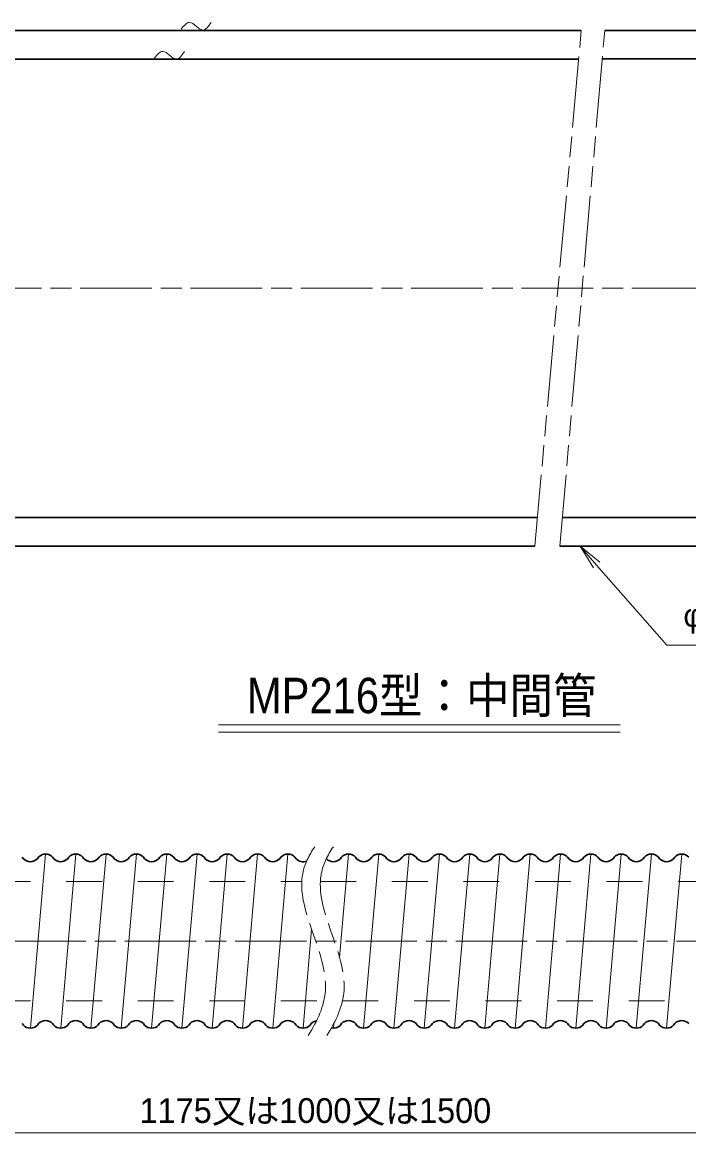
# Model space of a CAD drawing. Units: millimetres at full size, sheet at 1:2.5; details may follow other scales. Extents: x 6058 to 8158, y -37 to 1448.
# Drawn here: x 6418.9 to 6698.3, y 712.7 to 1178.4 of the extents above; entities that cross this region are included whole.
import ezdxf
from ezdxf.enums import TextEntityAlignment as Align

# ---------------------------------------------------------------- set-up
doc = ezdxf.new("R2010")
doc.units = ezdxf.units.MM
doc.header["$LTSCALE"] = 2.5
for name, pattern in [('CHAIN', [18.5, 12, -1.5, 3.5, -1.5]), ('CHAIN_DOUBLE_DASH', [23.5, 12, -1.5, 3.5, -1.5, 3.5, -1.5]), ('DASHED_SPACED', [12, 6, -6])]:
    doc.linetypes.add(name, pattern=pattern)
for name, color, linetype, lineweight in [('1外形線', 7, 'Continuous', 30), ('2細い実線', 3, 'Continuous', 20), ('3隠れ線', 2, 'DASHED_SPACED', 13), ('4中心線', 1, 'CHAIN', 15), ('5想像線', 6, 'CHAIN_DOUBLE_DASH', 13), ('6寸法線', 4, 'Continuous', 13)]:
    doc.layers.add(name, color=color, linetype=linetype, lineweight=lineweight)
doc.styles.add('ＭＳ Ｐゴシック', font='')
doc.styles.get('ＭＳ Ｐゴシック').set_extended_font_data('MS PGothic')

# ---------------------------------------------------------------- blocks, each defined once
blk = doc.blocks.new('open_arrow')
at = {"color": 0, "linetype": 'Continuous', "lineweight": -2}
blk.add_lwpolyline([(7.5, 1.25), (0, 0), (7.5, -1.25)], dxfattribs=at)

msp = doc.modelspace()

# ---------------------------------------------------------------- linework, layer by layer
at = {"layer": '1外形線'}
for p, q in [((6653.263, 1174.998), (6309.65, 1174.998)), ((6653.263, 1174.998), (6309.65, 1174.998)), ((6970.737, 1174.998), (6663.089, 1174.998)), ((6652.182, 1162.998), (6303.128, 1162.902)), ((6662.053, 1163.087), (6977.152, 1163.087)), ((6634.861, 970.701), (6303.128, 970.793)), ((6977.152, 970.606), (6645.305, 970.698)), ((6633.779, 958.698), (6303.128, 958.698)), ((6985.328, 958.698), (6644.26, 958.698)), ((6970.737, 958.698), (6663.089, 958.698)), ((6418.925, 828.267), (6419.406, 827.63)), ((6425.756, 828.267), (6425.275, 827.63)), ((6431.625, 828.267), (6432.106, 827.63)), ((6438.456, 828.267), (6437.975, 827.63)), ((6444.325, 828.267), (6444.806, 827.63)), ((6451.156, 828.267), (6450.675, 827.63)), ((6457.025, 828.267), (6457.506, 827.63)), ((6463.856, 828.267), (6463.375, 827.63)), ((6469.725, 828.267), (6470.206, 827.63)), ((6476.556, 828.267), (6476.075, 827.63)), ((6482.425, 828.267), (6482.906, 827.63)), ((6489.256, 828.267), (6488.775, 827.63)), ((6495.125, 828.267), (6495.606, 827.63)), ((6501.956, 828.267), (6501.475, 827.63)), ((6507.825, 828.267), (6508.306, 827.63)), ((6514.656, 828.267), (6514.175, 827.63)), ((6520.525, 828.267), (6521.006, 827.63)), ((6527.356, 828.267), (6526.875, 827.63)), ((6533.225, 828.267), (6533.706, 827.63)), ((6552.756, 828.267), (6552.275, 827.63)), ((6558.625, 828.267), (6559.106, 827.63)), ((6565.456, 828.267), (6564.975, 827.63)), ((6571.325, 828.267), (6571.806, 827.63)), ((6578.156, 828.267), (6577.675, 827.63)), ((6584.025, 828.267), (6584.506, 827.63)), ((6590.856, 828.267), (6590.375, 827.63)), ((6596.725, 828.267), (6597.206, 827.63)), ((6603.556, 828.267), (6603.075, 827.63)), ((6609.425, 828.267), (6609.906, 827.63)), ((6616.256, 828.267), (6615.775, 827.63)), ((6622.125, 828.267), (6622.606, 827.63)), ((6628.956, 828.267), (6628.475, 827.63)), ((6634.825, 828.267), (6635.306, 827.63)), ((6641.656, 828.267), (6641.175, 827.63)), ((6647.525, 828.267), (6648.006, 827.63)), ((6654.356, 828.267), (6653.875, 827.63)), ((6660.225, 828.267), (6660.706, 827.63)), ((6667.056, 828.267), (6666.575, 827.63)), ((6672.925, 828.267), (6673.406, 827.63)), ((6679.756, 828.267), (6679.275, 827.63)), ((6685.625, 828.267), (6686.106, 827.63)), ((6692.456, 828.267), (6691.975, 827.63)), ((6419.406, 757.83), (6418.925, 758.467)), ((6425.275, 757.83), (6425.756, 758.467)), ((6432.106, 757.83), (6431.625, 758.467)), ((6437.975, 757.83), (6438.456, 758.467)), ((6444.806, 757.83), (6444.325, 758.467)), ((6450.675, 757.83), (6451.156, 758.467)), ((6457.506, 757.83), (6457.025, 758.467)), ((6463.375, 757.83), (6463.856, 758.467)), ((6470.206, 757.83), (6469.725, 758.467)), ((6476.075, 757.83), (6476.556, 758.467)), ((6482.906, 757.83), (6482.425, 758.467)), ((6488.775, 757.83), (6489.256, 758.467)), ((6495.606, 757.83), (6495.125, 758.467)), ((6501.475, 757.83), (6501.956, 758.467)), ((6508.306, 757.83), (6507.825, 758.467)), ((6514.175, 757.83), (6514.656, 758.467)), ((6521.006, 757.83), (6520.525, 758.467)), ((6526.875, 757.83), (6527.356, 758.467)), ((6533.706, 757.83), (6533.225, 758.467)), ((6539.575, 757.83), (6540.056, 758.467)), ((6552.275, 757.83), (6552.756, 758.467)), ((6559.106, 757.83), (6558.625, 758.467)), ((6564.975, 757.83), (6565.456, 758.467)), ((6571.806, 757.83), (6571.325, 758.467)), ((6577.675, 757.83), (6578.156, 758.467)), ((6584.506, 757.83), (6584.025, 758.467)), ((6590.375, 757.83), (6590.856, 758.467)), ((6597.206, 757.83), (6596.725, 758.467)), ((6603.075, 757.83), (6603.556, 758.467)), ((6609.906, 757.83), (6609.425, 758.467)), ((6615.775, 757.83), (6616.256, 758.467)), ((6622.606, 757.83), (6622.125, 758.467)), ((6628.475, 757.83), (6628.956, 758.467)), ((6635.306, 757.83), (6634.825, 758.467)), ((6641.175, 757.83), (6641.656, 758.467)), ((6648.006, 757.83), (6647.525, 758.467)), ((6653.875, 757.83), (6654.356, 758.467)), ((6660.706, 757.83), (6660.225, 758.467)), ((6666.575, 757.83), (6667.056, 758.467)), ((6673.406, 757.83), (6672.925, 758.467)), ((6679.275, 757.83), (6679.756, 758.467)), ((6686.106, 757.83), (6685.625, 758.467)), ((6691.975, 757.83), (6692.456, 758.467))]:
    msp.add_line(p, q, dxfattribs=at)
for centre, start, end in [((6428.69, 825.549), 42.81375, 137.18625), ((6441.39, 825.549), 42.81375, 137.18625), ((6454.09, 825.549), 42.81375, 137.18625), ((6466.79, 825.549), 42.81375, 137.18625), ((6479.49, 825.549), 42.81375, 137.18625), ((6492.19, 825.549), 42.81375, 137.18625), ((6504.89, 825.549), 42.81375, 137.18625), ((6517.59, 825.549), 42.81375, 137.18625), ((6530.29, 825.549), 42.81375, 137.18625), ((6555.69, 825.549), 42.81375, 137.18625), ((6568.39, 825.549), 42.81375, 137.18625), ((6581.09, 825.549), 42.81375, 137.18625), ((6593.79, 825.549), 42.81375, 137.18625), ((6606.49, 825.549), 42.81375, 137.18625), ((6619.19, 825.549), 42.81375, 137.18625), ((6631.89, 825.549), 42.81375, 137.18625), ((6644.59, 825.549), 42.81375, 137.18625), ((6657.29, 825.549), 42.81375, 137.18625), ((6669.99, 825.549), 42.81375, 137.18625), ((6682.69, 825.549), 42.81375, 137.18625), ((6695.39, 825.549), 42.81375, 137.18625), ((6422.34, 830.349), 222.81375, 317.18625), ((6435.04, 830.349), 222.81375, 317.18625), ((6447.74, 830.349), 222.81375, 317.18625), ((6460.44, 830.349), 222.81375, 317.18625), ((6473.14, 830.349), 222.81375, 317.18625), ((6485.84, 830.349), 222.81375, 317.18625), ((6498.54, 830.349), 222.81375, 317.18625), ((6511.24, 830.349), 222.81375, 317.18625), ((6523.94, 830.349), 222.81375, 317.18625), ((6536.64, 830.349), 222.81375, 292.6086), ((6549.34, 830.349), 223.11464, 317.18625), ((6562.04, 830.349), 222.81375, 317.18625), ((6574.74, 830.349), 222.81375, 317.18625), ((6587.44, 830.349), 222.81375, 317.18625), ((6600.14, 830.349), 222.81375, 317.18625), ((6612.84, 830.349), 222.81375, 317.18625), ((6625.54, 830.349), 222.81375, 317.18625), ((6638.24, 830.349), 222.81375, 317.18625), ((6650.94, 830.349), 222.81375, 317.18625), ((6663.64, 830.349), 222.81375, 317.18625), ((6676.34, 830.349), 222.81375, 317.18625), ((6689.04, 830.349), 222.81375, 317.18625), ((6428.69, 755.749), 42.81375, 137.18625), ((6441.39, 755.749), 42.81375, 137.18625), ((6454.09, 755.749), 42.81375, 137.18625), ((6466.79, 755.749), 42.81375, 137.18625), ((6479.49, 755.749), 42.81375, 137.18625), ((6492.19, 755.749), 42.81375, 137.18625), ((6504.89, 755.749), 42.81375, 137.18625), ((6517.59, 755.749), 42.81375, 137.18625), ((6530.29, 755.749), 42.81375, 137.18625), ((6542.99, 755.749), 99.61969, 137.18625), ((6555.69, 755.749), 42.81375, 137.18625), ((6568.39, 755.749), 42.81375, 137.18625), ((6581.09, 755.749), 42.81375, 137.18625), ((6593.79, 755.749), 42.81375, 137.18625), ((6606.49, 755.749), 42.81375, 137.18625), ((6619.19, 755.749), 42.81375, 137.18625), ((6631.89, 755.749), 42.81375, 137.18625), ((6644.59, 755.749), 42.81375, 137.18625), ((6657.29, 755.749), 42.81375, 137.18625), ((6669.99, 755.749), 42.81375, 137.18625), ((6682.69, 755.749), 42.81375, 137.18625), ((6695.39, 755.749), 42.81375, 137.18625), ((6422.34, 760.549), 222.81375, 317.18625), ((6435.04, 760.549), 222.81375, 317.18625), ((6447.74, 760.549), 222.81375, 317.18625), ((6460.44, 760.549), 222.81375, 317.18625), ((6473.14, 760.549), 222.81375, 317.18625), ((6485.84, 760.549), 222.81375, 317.18625), ((6498.54, 760.549), 222.81375, 317.18625), ((6511.24, 760.549), 222.81375, 317.18625), ((6523.94, 760.549), 222.81375, 317.18625), ((6536.64, 760.549), 222.81375, 317.18625), ((6549.34, 760.549), 257.82864, 317.18625), ((6562.04, 760.549), 222.81375, 317.18625), ((6574.74, 760.549), 222.81375, 317.18625), ((6587.44, 760.549), 222.81375, 317.18625), ((6600.14, 760.549), 222.81375, 317.18625), ((6612.84, 760.549), 222.81375, 317.18625), ((6625.54, 760.549), 222.81375, 317.18625), ((6638.24, 760.549), 222.81375, 317.18625), ((6650.94, 760.549), 222.81375, 317.18625), ((6663.64, 760.549), 222.81375, 317.18625), ((6676.34, 760.549), 222.81375, 317.18625), ((6689.04, 760.549), 222.81375, 317.18625)]:
    msp.add_arc(centre, 4, start, end, dxfattribs=at)
at = {"layer": '2細い実線'}
for p, q in [((6428.69, 829.549), (6422.34, 756.549)), ((6441.39, 829.549), (6435.04, 756.549)), ((6454.09, 829.549), (6447.74, 756.549)), ((6466.79, 829.549), (6460.44, 756.549)), ((6479.49, 829.549), (6473.14, 756.549)), ((6492.19, 829.549), (6485.84, 756.549)), ((6504.89, 829.549), (6498.54, 756.549)), ((6517.59, 829.549), (6511.24, 756.549)), ((6530.29, 829.549), (6523.94, 756.549)), ((6555.69, 829.549), (6551.917, 786.168)), ((6568.39, 829.549), (6562.04, 756.549)), ((6581.09, 829.549), (6574.74, 756.549)), ((6593.79, 829.549), (6587.44, 756.549)), ((6606.49, 829.549), (6600.14, 756.549)), ((6619.19, 829.549), (6612.84, 756.549)), ((6631.89, 829.549), (6625.54, 756.549)), ((6644.59, 829.549), (6638.24, 756.549)), ((6657.29, 829.549), (6650.94, 756.549)), ((6669.99, 829.549), (6663.64, 756.549)), ((6682.69, 829.549), (6676.34, 756.549)), ((6695.39, 829.549), (6689.04, 756.549)), ((6540.244, 797.976), (6536.64, 756.549)), ((6549.509, 758.487), (6549.34, 756.549))]:
    msp.add_line(p, q, dxfattribs=at)
for points in [[(6485.606, 1175.515), (6486.732, 1176.973), (6487.857, 1178.432), (6489.11, 1178.378), (6490.871, 1178.302), (6492.882, 1175.239), (6494.6, 1175.165), (6495.891, 1175.109), (6497.017, 1176.744), (6498.142, 1178.378)], [(6474.412, 1163.349), (6475.538, 1164.807), (6476.664, 1166.266), (6477.917, 1166.212), (6479.678, 1166.136), (6481.689, 1163.073), (6483.407, 1162.999), (6484.698, 1162.943), (6485.823, 1164.578), (6486.948, 1166.212)]]:
    msp.add_open_spline(points, degree=3, knots=[0, 0, 0, 0, 1, 1, 1, 2, 2, 2, 3, 3, 3, 3], dxfattribs=at)
at = {"layer": '3隠れ線'}
for p, q in [((6197.392, 818.049), (6536.095, 818.049)), ((6543.895, 818.049), (6886.24, 818.049)), ((6197.392, 768.049), (6545.374, 768.049)), ((6553.174, 768.049), (6886.24, 768.049))]:
    msp.add_line(p, q, dxfattribs=at)
at = {"layer": '4中心線'}
for p, q in [((6119.511, 1066.848), (7069.091, 1066.848)), ((6184.392, 793.049), (6907.284, 793.049))]:
    msp.add_line(p, q, dxfattribs=at)
at = {"layer": '5想像線'}
for p, q in [((6633.779, 958.698), (6653.263, 1174.998)), ((6644.26, 958.698), (6663.089, 1174.998))]:
    msp.add_line(p, q, dxfattribs=at)
for points in [[(6541.543, 832.66), (6539.122, 829.038), (6537.26, 825.319), (6536.494, 821.41), (6533.533, 806.297), (6546.956, 788.349), (6546.02, 772.539), (6545.626, 765.87), (6542.676, 759.582), (6538.762, 753.438)], [(6549.343, 832.66), (6546.922, 829.038), (6545.06, 825.319), (6544.294, 821.41), (6541.333, 806.297), (6554.756, 788.349), (6553.82, 772.539), (6553.426, 765.87), (6550.476, 759.582), (6546.562, 753.438)]]:
    msp.add_open_spline(points, degree=3, knots=[0, 0, 0, 0, 1, 1, 1, 2, 2, 2, 3, 3, 3, 3], dxfattribs=at)
at = {"layer": '6寸法線'}
for p, q in [((6501.22, 883.699), (6669.582, 883.699)), ((6501.22, 880.699), (6669.582, 880.699)), ((6194.392, 712.682), (6889.24, 712.682))]:
    msp.add_line(p, q, dxfattribs=at)
msp.add_lwpolyline([(6652.774, 958.698), (6659.691, 950.797), (6689.141, 917.158), (6806.461, 917.152)], dxfattribs=at)

# ---------------------------------------------------------------- block references
at = {"layer": '6寸法線', "xscale": 1.4, "yscale": 1.4, "rotation": 311.2}
msp.add_blockref('open_arrow', (6652.774, 958.698), dxfattribs=at)

# ---------------------------------------------------------------- texts
at = {"layer": '6寸法線', "color": 7, "style": 'ＭＳ Ｐゴシック'}
msp.add_text('φ216.3x12.7t鋼管', height=9.501, dxfattribs=at).set_placement((6696.092, 934.43), align=Align.TOP_LEFT)
at = {"layer": '6寸法線', "color": 7, "style": 'ＭＳ Ｐゴシック', "width": 0.9}
msp.add_text('MP216型：中間管', height=14.85, dxfattribs=at).set_placement((6586.357, 896.073), align=Align.MIDDLE_CENTER)
at = {"layer": '6寸法線', "style": 'ＭＳ Ｐゴシック'}
msp.add_text('1175又は1000又は1500', height=10.39, dxfattribs=at).set_placement((6541.816, 722.006), align=Align.MIDDLE_CENTER)

doc.saveas('drawing.dxf')
